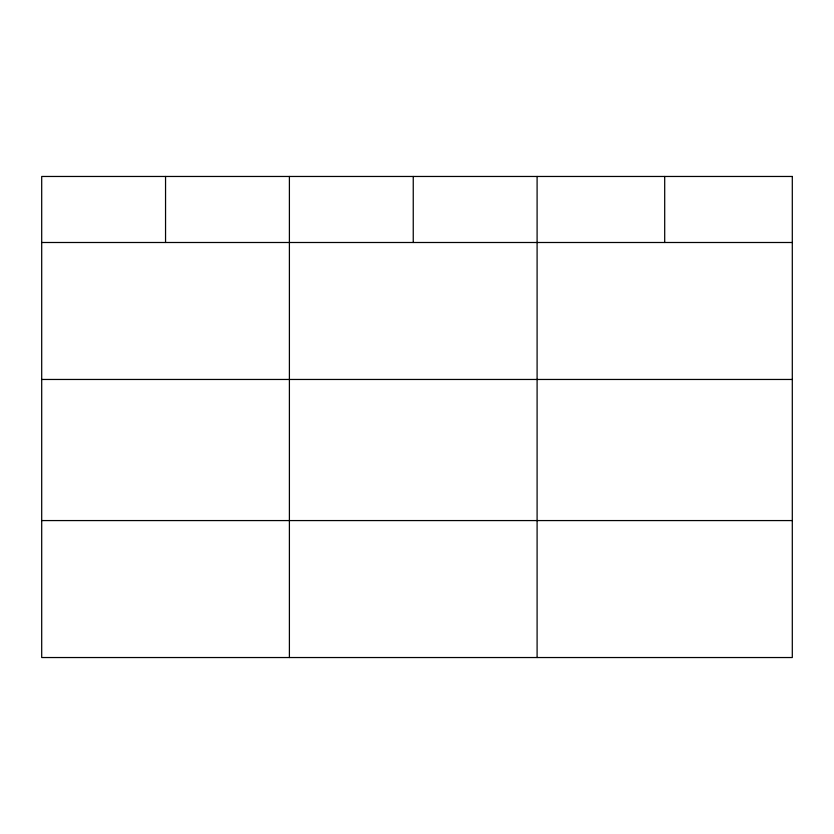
<?xml version="1.0" encoding="UTF-8"?>
<svg xmlns="http://www.w3.org/2000/svg" width="834" height="834" viewBox="0 0 834 834"><rect width="100%" height="100%" fill="white"/><g stroke="black" fill="none" stroke-linecap="round" stroke-linejoin="round"><path stroke-width="1.25" d="M41.7 242.496L792.3 242.496M41.7 379.46L792.3 379.46M41.7 520.572L792.3 520.572M664.698 176.464L664.698 242.496M537.096 176.464L537.096 657.536M413.247 176.464L413.247 242.496M289.398 176.464L289.398 657.536M165.549 176.464L165.549 242.496M792.3 176.464L41.7 176.464L41.7 657.536L792.3 657.536L792.3 176.464"/></g></svg>
